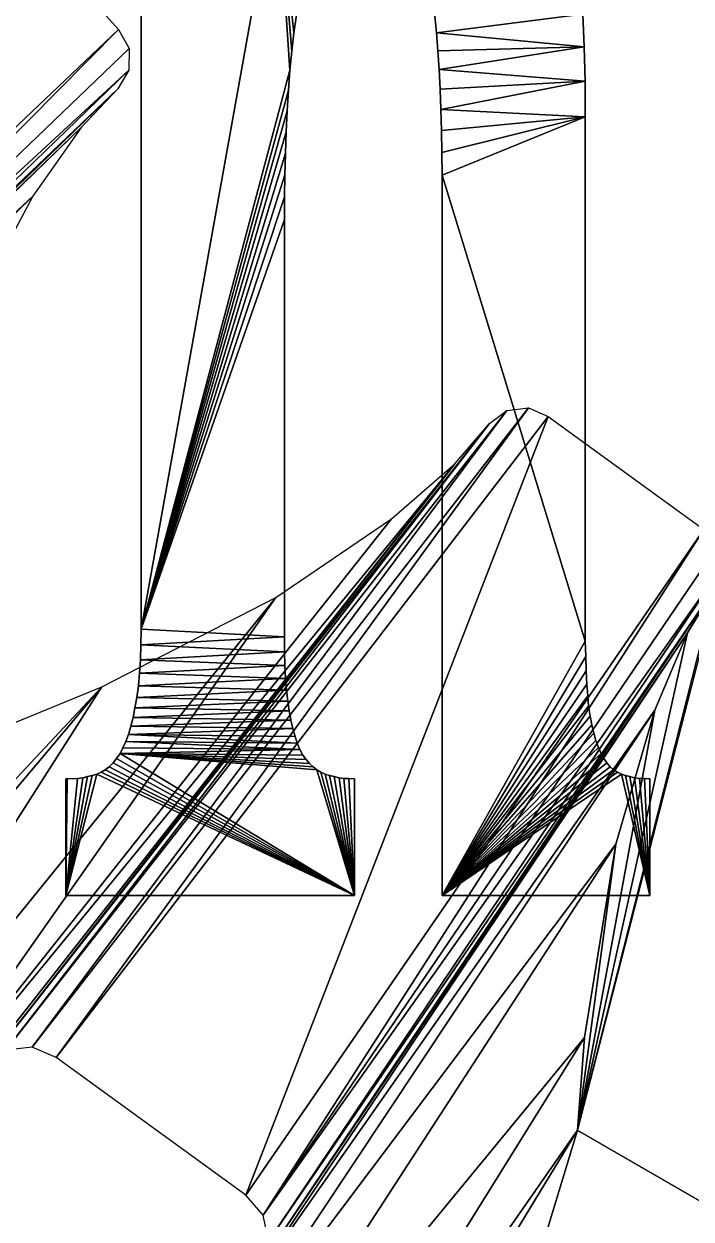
# Model space of a CAD drawing. Header units: inches. Extents: x 62 to 1153, y 3 to 780.
# Drawn here: x 83.19 to 86.21, y 12.08 to 17.49 of the extents above; entities that cross this region are included whole.
import ezdxf

# ---------------------------------------------------------------- set-up
doc = ezdxf.new("R2010")
doc.units = ezdxf.units.IN
doc.header["$MEASUREMENT"] = 0
doc.layers.add('Base', color=3, linetype='Continuous')
doc.layers.add('Main_Gear', color=4, linetype='Continuous')

msp = doc.modelspace()

# ---------------------------------------------------------------- linework, layer by layer
at = {"layer": 'Base'}
for points in [[(83.718, 14.7485, -43), (83.718, 19.9375, -43), (83.718, 17.9235, -44)], [(83.718, 14.7485, -43), (84.332, 18.1695, -43), (83.718, 19.9375, -43)], [(83.718, 14.7485, -43), (84.391, 17.2765, -43), (84.332, 18.1695, -43)], [(84.409, 17.4465, -43), (84.42, 17.5255, -43), (84.332, 18.1695, -43)], [(84.409, 17.4465, -43), (84.332, 18.1695, -43), (84.4, 17.3635, -43)], [(84.4, 17.3635, -43), (84.332, 18.1695, -43), (84.391, 17.2765, -43)], [(83.718, 17.9235, -44), (83.718, 14.7485, -44), (83.718, 14.7485, -43)], [(84.42, 17.5255, -44), (84.42, 17.5255, -43), (84.409, 17.4465, -43)], [(84.42, 17.5255, -44), (84.409, 17.4465, -43), (84.409, 17.4465, -44)], [(85.046, 17.5225, -43), (85.054, 17.4455, -43), (85.715, 17.5305, -43)], [(85.046, 17.5225, -44), (85.054, 17.4455, -44), (85.054, 17.4455, -43)], [(85.046, 17.5225, -44), (85.054, 17.4455, -43), (85.046, 17.5225, -43)], [(85.722, 17.3825, -43), (85.715, 17.5305, -43), (85.054, 17.4455, -43)], [(85.715, 17.5305, -44), (85.715, 17.5305, -43), (85.722, 17.3825, -43)], [(85.715, 17.5305, -44), (85.722, 17.3825, -43), (85.722, 17.3825, -44)], [(84.409, 17.4465, -44), (84.409, 17.4465, -43), (84.4, 17.3635, -43)], [(84.409, 17.4465, -44), (84.4, 17.3635, -43), (84.4, 17.3635, -44)], [(85.054, 17.4455, -43), (85.06, 17.3645, -43), (85.722, 17.3825, -43)], [(85.054, 17.4455, -44), (85.06, 17.3645, -44), (85.06, 17.3645, -43)], [(85.054, 17.4455, -44), (85.06, 17.3645, -43), (85.054, 17.4455, -43)], [(84.4, 17.3635, -44), (84.4, 17.3635, -43), (84.391, 17.2765, -43)], [(84.4, 17.3635, -44), (84.391, 17.2765, -43), (84.391, 17.2765, -44)], [(85.06, 17.3645, -43), (85.066, 17.2795, -43), (85.722, 17.3825, -43)], [(85.06, 17.3645, -44), (85.066, 17.2795, -44), (85.066, 17.2795, -43)], [(85.06, 17.3645, -44), (85.066, 17.2795, -43), (85.06, 17.3645, -43)], [(85.726, 17.2275, -43), (85.722, 17.3825, -43), (85.066, 17.2795, -43)], [(85.722, 17.3825, -44), (85.722, 17.3825, -43), (85.726, 17.2275, -43)], [(85.722, 17.3825, -44), (85.726, 17.2275, -43), (85.726, 17.2275, -44)], [(84.385, 17.1865, -43), (84.391, 17.2765, -43), (83.718, 14.7485, -43)], [(84.391, 17.2765, -44), (84.391, 17.2765, -43), (84.385, 17.1865, -43)], [(84.391, 17.2765, -44), (84.385, 17.1865, -43), (84.385, 17.1865, -44)], [(85.066, 17.2795, -43), (85.071, 17.1915, -43), (85.726, 17.2275, -43)], [(85.066, 17.2795, -44), (85.071, 17.1915, -44), (85.071, 17.1915, -43)], [(85.066, 17.2795, -44), (85.071, 17.1915, -43), (85.066, 17.2795, -43)], [(85.071, 17.1915, -43), (85.074, 17.0985, -43), (85.726, 17.2275, -43)], [(85.727, 17.0655, -43), (85.726, 17.2275, -43), (85.074, 17.0985, -43)], [(85.726, 17.2275, -44), (85.726, 17.2275, -43), (85.727, 17.0655, -43)], [(85.726, 17.2275, -44), (85.727, 17.0655, -43), (85.727, 17.0655, -44)], [(84.379, 17.0925, -43), (84.385, 17.1865, -43), (83.718, 14.7485, -43)], [(84.385, 17.1865, -44), (84.385, 17.1865, -43), (84.379, 17.0925, -43)], [(84.385, 17.1865, -44), (84.379, 17.0925, -43), (84.379, 17.0925, -44)], [(85.071, 17.1915, -44), (85.074, 17.0985, -44), (85.074, 17.0985, -43)], [(85.071, 17.1915, -44), (85.074, 17.0985, -43), (85.071, 17.1915, -43)], [(84.374, 16.9975, -43), (84.379, 17.0925, -43), (83.718, 14.7485, -43)], [(84.379, 17.0925, -44), (84.379, 17.0925, -43), (84.374, 16.9975, -43)], [(84.379, 17.0925, -44), (84.374, 16.9975, -43), (84.374, 16.9975, -44)], [(85.074, 17.0985, -43), (85.077, 17.0035, -43), (85.727, 17.0655, -43)], [(85.074, 17.0985, -44), (85.077, 17.0035, -44), (85.077, 17.0035, -43)], [(85.074, 17.0985, -44), (85.077, 17.0035, -43), (85.074, 17.0985, -43)], [(85.078, 16.9045, -43), (85.727, 17.0655, -43), (85.077, 17.0035, -43)], [(85.078, 16.9045, -43), (85.079, 16.8015, -43), (85.727, 17.0655, -43)], [(85.079, 16.8015, -43), (85.727, 14.6945, -43), (85.727, 17.0655, -43)], [(85.727, 14.6945, -44), (85.727, 17.0655, -44), (85.727, 14.6945, -43)], [(85.727, 17.0655, -43), (85.727, 14.6945, -43), (85.727, 17.0655, -44)], [(83.718, 14.7485, -43), (84.371, 16.9015, -43), (84.374, 16.9975, -43)], [(84.374, 16.9975, -44), (84.374, 16.9975, -43), (84.371, 16.9015, -43)], [(84.374, 16.9975, -44), (84.371, 16.9015, -43), (84.371, 16.9015, -44)], [(85.077, 17.0035, -44), (85.078, 16.9045, -44), (85.078, 16.9045, -43)], [(85.077, 17.0035, -44), (85.078, 16.9045, -43), (85.077, 17.0035, -43)], [(84.371, 16.9015, -43), (83.718, 14.7485, -43), (84.368, 16.8035, -43)], [(84.371, 16.9015, -43), (84.368, 16.8035, -43), (84.371, 16.8995, -44)], [(84.368, 16.8035, -44), (84.371, 16.8995, -44), (84.368, 16.8035, -43)], [(84.371, 16.9015, -44), (84.371, 16.9015, -43), (84.371, 16.8995, -44)], [(85.078, 16.9045, -44), (85.0781, 16.8995, -44), (85.078, 16.9045, -43)], [(85.0781, 16.8995, -44), (85.079, 16.8015, -43), (85.078, 16.9045, -43)], [(85.0781, 16.8995, -44), (85.079, 16.8015, -44), (85.079, 16.8015, -43)], [(84.367, 16.7035, -43), (84.368, 16.8035, -43), (83.718, 14.7485, -43)], [(84.368, 16.8035, -44), (84.368, 16.8035, -43), (84.367, 16.7035, -43)], [(84.368, 16.8035, -44), (84.367, 16.7035, -43), (84.367, 16.7035, -44)], [(85.079, 16.8015, -43), (85.079, 13.5445, -43), (85.727, 14.6945, -43)], [(85.079, 16.8015, -44), (85.079, 13.5445, -43), (85.079, 16.8015, -43)], [(85.079, 16.8015, -44), (85.079, 13.5445, -44), (85.079, 13.5445, -43)], [(84.367, 16.7035, -43), (83.718, 14.7485, -43), (84.366, 16.6015, -43)], [(84.367, 16.7035, -44), (84.367, 16.7035, -43), (84.366, 16.6015, -43)], [(84.367, 16.7035, -44), (84.366, 16.6015, -43), (84.366, 16.6015, -44)], [(84.366, 16.6015, -43), (83.718, 14.7485, -43), (84.366, 14.7135, -43)], [(84.366, 14.7135, -44), (84.366, 16.6015, -44), (84.366, 14.7135, -43)], [(84.366, 16.6015, -43), (84.366, 14.7135, -43), (84.366, 16.6015, -44)], [(83.718, 14.7485, -43), (83.717, 14.6775, -43), (84.366, 14.7135, -43)], [(83.718, 14.7485, -44), (83.717, 14.6775, -44), (83.717, 14.6775, -43)], [(83.718, 14.7485, -44), (83.717, 14.6775, -43), (83.718, 14.7485, -43)], [(84.367, 14.6465, -43), (84.366, 14.7135, -43), (83.717, 14.6775, -43)], [(84.366, 14.7135, -44), (84.366, 14.7135, -43), (84.367, 14.6465, -43)], [(84.366, 14.7135, -44), (84.367, 14.6465, -43), (84.367, 14.6465, -44)], [(83.717, 14.6775, -43), (83.715, 14.6105, -43), (84.367, 14.6465, -43)], [(83.717, 14.6775, -44), (83.715, 14.6105, -44), (83.715, 14.6105, -43)], [(83.717, 14.6775, -44), (83.715, 14.6105, -43), (83.717, 14.6775, -43)], [(85.729, 14.6245, -43), (85.727, 14.6945, -43), (85.079, 13.5445, -43)], [(85.727, 14.6945, -44), (85.727, 14.6945, -43), (85.729, 14.6245, -43)], [(85.727, 14.6945, -44), (85.729, 14.6245, -43), (85.729, 14.6245, -44)], [(83.715, 14.6105, -43), (83.711, 14.5495, -43), (84.368, 14.5835, -43)], [(83.715, 14.6105, -44), (83.711, 14.5495, -44), (83.711, 14.5495, -43)], [(83.715, 14.6105, -44), (83.711, 14.5495, -43), (83.715, 14.6105, -43)], [(84.368, 14.5835, -43), (84.367, 14.6465, -43), (83.715, 14.6105, -43)], [(84.367, 14.6465, -44), (84.367, 14.6465, -43), (84.368, 14.5835, -43)], [(84.367, 14.6465, -44), (84.368, 14.5835, -43), (84.368, 14.5835, -44)], [(85.731, 14.5595, -43), (85.729, 14.6245, -43), (85.079, 13.5445, -43)], [(85.729, 14.6245, -44), (85.729, 14.6245, -43), (85.731, 14.5595, -43)], [(85.729, 14.6245, -44), (85.731, 14.5595, -43), (85.731, 14.5595, -44)], [(83.711, 14.5495, -43), (83.706, 14.4925, -43), (84.371, 14.5255, -43)], [(83.711, 14.5495, -44), (83.706, 14.4925, -44), (83.706, 14.4925, -43)], [(83.711, 14.5495, -44), (83.706, 14.4925, -43), (83.711, 14.5495, -43)], [(84.371, 14.5255, -43), (84.368, 14.5835, -43), (83.711, 14.5495, -43)], [(84.368, 14.5835, -44), (84.368, 14.5835, -43), (84.371, 14.5255, -43)], [(84.368, 14.5835, -44), (84.371, 14.5255, -43), (84.371, 14.5255, -44)], [(85.734, 14.5005, -43), (85.731, 14.5595, -43), (85.079, 13.5445, -43)], [(85.731, 14.5595, -44), (85.731, 14.5595, -43), (85.734, 14.5005, -43)], [(85.731, 14.5595, -44), (85.734, 14.5005, -43), (85.734, 14.5005, -44)], [(83.706, 14.4925, -43), (83.699, 14.4395, -43), (84.376, 14.4725, -43)], [(83.706, 14.4925, -44), (83.699, 14.4395, -44), (83.699, 14.4395, -43)], [(83.706, 14.4925, -44), (83.699, 14.4395, -43), (83.706, 14.4925, -43)], [(84.376, 14.4725, -43), (84.371, 14.5255, -43), (83.706, 14.4925, -43)], [(84.371, 14.5255, -44), (84.371, 14.5255, -43), (84.376, 14.4725, -43)], [(84.371, 14.5255, -44), (84.376, 14.4725, -43), (84.376, 14.4725, -44)], [(85.738, 14.4475, -43), (85.734, 14.5005, -43), (85.079, 13.5445, -43)], [(85.734, 14.5005, -44), (85.734, 14.5005, -43), (85.738, 14.4475, -43)], [(85.734, 14.5005, -44), (85.738, 14.4475, -43), (85.738, 14.4475, -44)], [(83.699, 14.4395, -43), (83.69, 14.3925, -43), (84.381, 14.4225, -43)], [(83.699, 14.4395, -44), (83.69, 14.3925, -44), (83.69, 14.3925, -43)], [(83.699, 14.4395, -44), (83.69, 14.3925, -43), (83.699, 14.4395, -43)], [(84.381, 14.4225, -43), (84.376, 14.4725, -43), (83.699, 14.4395, -43)], [(84.381, 14.4225, -44), (84.388, 14.3785, -44), (84.376, 14.4725, -44)], [(84.376, 14.4725, -44), (84.376, 14.4725, -43), (84.381, 14.4225, -43)], [(84.376, 14.4725, -44), (84.381, 14.4225, -43), (84.381, 14.4225, -44)], [(85.742, 14.3995, -43), (85.738, 14.4475, -43), (85.079, 13.5445, -43)], [(85.738, 14.4475, -44), (85.738, 14.4475, -43), (85.742, 14.3995, -43)], [(85.738, 14.4475, -44), (85.742, 14.3995, -43), (85.742, 14.3995, -44)], [(83.69, 14.3925, -43), (83.682, 14.3485, -43), (84.388, 14.3785, -43)], [(83.69, 14.3925, -44), (83.682, 14.3485, -44), (83.682, 14.3485, -43)], [(83.69, 14.3925, -44), (83.682, 14.3485, -43), (83.69, 14.3925, -43)], [(84.388, 14.3785, -43), (84.381, 14.4225, -43), (83.69, 14.3925, -43)], [(84.381, 14.4225, -44), (84.381, 14.4225, -43), (84.388, 14.3785, -43)], [(84.381, 14.4225, -44), (84.388, 14.3785, -43), (84.388, 14.3785, -44)], [(85.749, 14.3555, -43), (85.742, 14.3995, -43), (85.079, 13.5445, -43)], [(85.742, 14.3995, -44), (85.742, 14.3995, -43), (85.749, 14.3555, -43)], [(85.742, 14.3995, -44), (85.749, 14.3555, -43), (85.749, 14.3555, -44)], [(83.682, 14.3485, -43), (83.672, 14.3095, -43), (84.395, 14.3365, -43)], [(83.6797, 14.3395, -44), (83.672, 14.3095, -43), (83.682, 14.3485, -43)], [(83.6797, 14.3395, -44), (83.672, 14.3095, -44), (83.672, 14.3095, -43)], [(84.404, 14.2985, -43), (84.395, 14.3365, -43), (83.672, 14.3095, -43)], [(83.6803, 14.3419, -44), (83.6797, 14.3395, -44), (83.682, 14.3485, -43)], [(83.682, 14.3485, -44), (83.6803, 14.3419, -44), (83.682, 14.3485, -43)], [(84.395, 14.3365, -43), (84.388, 14.3785, -43), (83.682, 14.3485, -43)], [(84.388, 14.3785, -44), (84.388, 14.3785, -43), (84.3945, 14.3395, -44)], [(84.388, 14.3785, -43), (84.395, 14.3365, -43), (84.3945, 14.3395, -44)], [(84.395, 14.3365, -44), (84.3945, 14.3395, -44), (84.395, 14.3365, -43)], [(84.395, 14.3365, -44), (84.395, 14.3365, -43), (84.404, 14.2985, -43)], [(84.395, 14.3365, -44), (84.404, 14.2985, -43), (84.404, 14.2985, -44)], [(85.749, 14.3555, -43), (85.079, 13.5445, -43), (85.757, 14.3155, -43)], [(85.757, 14.3155, -43), (85.7522, 14.3395, -44), (85.749, 14.3555, -43)], [(85.749, 14.3555, -44), (85.749, 14.3555, -43), (85.7522, 14.3395, -44)], [(85.757, 14.3155, -44), (85.7522, 14.3395, -44), (85.757, 14.3155, -43)], [(83.672, 14.3095, -43), (83.661, 14.2725, -43), (84.404, 14.2985, -43)], [(83.672, 14.3095, -44), (83.661, 14.2725, -44), (83.661, 14.2725, -43)], [(83.672, 14.3095, -44), (83.661, 14.2725, -43), (83.672, 14.3095, -43)], [(84.414, 14.2635, -43), (84.404, 14.2985, -43), (83.661, 14.2725, -43)], [(84.404, 14.2985, -44), (84.404, 14.2985, -43), (84.414, 14.2635, -43)], [(84.404, 14.2985, -44), (84.414, 14.2635, -43), (84.414, 14.2635, -44)], [(85.765, 14.2785, -43), (85.757, 14.3155, -43), (85.079, 13.5445, -43)], [(85.765, 14.2785, -43), (85.079, 13.5445, -43), (85.775, 14.2445, -43)], [(85.765, 14.2785, -43), (85.765, 14.2785, -44), (85.757, 14.3155, -43)], [(85.757, 14.3155, -43), (85.765, 14.2785, -44), (85.757, 14.3155, -44)], [(85.775, 14.2445, -43), (85.775, 14.2445, -44), (85.765, 14.2785, -43)], [(85.765, 14.2785, -44), (85.765, 14.2785, -43), (85.775, 14.2445, -44)], [(83.649, 14.2405, -43), (83.636, 14.2115, -43), (84.436, 14.2035, -43)], [(83.649, 14.2405, -44), (83.636, 14.2115, -44), (83.636, 14.2115, -43)], [(83.649, 14.2405, -44), (83.636, 14.2115, -43), (83.649, 14.2405, -43)], [(83.661, 14.2725, -43), (83.649, 14.2405, -43), (84.424, 14.2325, -43)], [(83.661, 14.2725, -44), (83.649, 14.2405, -44), (83.649, 14.2405, -43)], [(83.661, 14.2725, -44), (83.649, 14.2405, -43), (83.661, 14.2725, -43)], [(84.436, 14.2035, -43), (84.424, 14.2325, -43), (83.649, 14.2405, -43)], [(84.424, 14.2325, -43), (84.414, 14.2635, -43), (83.661, 14.2725, -43)], [(84.414, 14.2635, -44), (84.414, 14.2635, -43), (84.424, 14.2325, -43)], [(84.414, 14.2635, -44), (84.424, 14.2325, -43), (84.424, 14.2325, -44)], [(84.424, 14.2325, -44), (84.424, 14.2325, -43), (84.436, 14.2035, -43)], [(84.424, 14.2325, -44), (84.436, 14.2035, -43), (84.436, 14.2035, -44)], [(85.775, 14.2445, -43), (85.079, 13.5445, -43), (85.786, 14.2135, -43)], [(85.786, 14.2135, -43), (85.779, 14.2332, -44), (85.775, 14.2445, -43)], [(85.775, 14.2445, -44), (85.775, 14.2445, -43), (85.779, 14.2332, -44)], [(85.786, 14.2135, -44), (85.779, 14.2332, -44), (85.786, 14.2135, -43)], [(83.623, 14.1855, -43), (83.607, 14.1635, -43), (84.683, 13.5445, -43)], [(83.623, 14.1855, -44), (83.607, 14.1635, -44), (83.607, 14.1635, -43)], [(83.623, 14.1855, -44), (83.607, 14.1635, -43), (83.623, 14.1855, -43)], [(83.636, 14.2115, -43), (83.623, 14.1855, -43), (84.436, 14.2035, -43)], [(83.636, 14.2115, -44), (83.623, 14.1855, -44), (83.623, 14.1855, -43)], [(83.636, 14.2115, -44), (83.623, 14.1855, -43), (83.636, 14.2115, -43)], [(84.449, 14.1785, -43), (84.436, 14.2035, -43), (83.623, 14.1855, -43)], [(84.683, 13.5445, -43), (84.513, 14.1115, -43), (83.623, 14.1855, -43)], [(84.479, 14.1405, -43), (84.464, 14.1585, -43), (83.623, 14.1855, -43)], [(84.496, 14.1255, -43), (84.479, 14.1405, -43), (83.623, 14.1855, -43)], [(84.464, 14.1585, -43), (84.449, 14.1785, -43), (83.623, 14.1855, -43)], [(84.496, 14.1255, -43), (83.623, 14.1855, -43), (84.513, 14.1115, -43)], [(84.436, 14.2035, -44), (84.436, 14.2035, -43), (84.449, 14.1785, -43)], [(84.436, 14.2035, -44), (84.449, 14.1785, -43), (84.449, 14.1785, -44)], [(84.449, 14.1785, -44), (84.449, 14.1785, -43), (84.464, 14.1585, -43)], [(84.449, 14.1785, -44), (84.464, 14.1585, -43), (84.464, 14.1585, -44)], [(85.798, 14.1855, -43), (85.786, 14.2135, -43), (85.079, 13.5445, -43)], [(85.81, 14.1635, -43), (85.798, 14.1855, -43), (85.079, 13.5445, -43)], [(85.786, 14.2135, -44), (85.786, 14.2135, -43), (85.798, 14.1855, -43)], [(85.798, 14.1855, -43), (85.798, 14.1855, -44), (85.786, 14.2135, -44)], [(85.81, 14.1635, -43), (85.81, 14.1635, -44), (85.798, 14.1855, -43)], [(85.798, 14.1855, -44), (85.798, 14.1855, -43), (85.81, 14.1635, -44)], [(83.556, 14.1125, -43), (83.537, 14.1015, -43), (84.683, 13.5445, -43)], [(83.537, 14.1015, -44), (83.537, 14.1015, -43), (83.556, 14.1125, -43)], [(83.537, 14.1015, -44), (83.556, 14.1125, -43), (83.556, 14.1125, -44)], [(83.574, 14.1265, -43), (83.556, 14.1125, -43), (84.683, 13.5445, -43)], [(83.556, 14.1125, -44), (83.556, 14.1125, -43), (83.574, 14.1265, -43)], [(83.556, 14.1125, -44), (83.574, 14.1265, -43), (83.574, 14.1265, -44)], [(83.591, 14.1435, -43), (83.574, 14.1265, -43), (84.683, 13.5445, -43)], [(83.574, 14.1265, -44), (83.574, 14.1265, -43), (83.591, 14.1435, -43)], [(83.574, 14.1265, -44), (83.591, 14.1435, -43), (83.591, 14.1435, -44)], [(83.591, 14.1435, -43), (84.683, 13.5445, -43), (83.607, 14.1635, -43)], [(83.607, 14.1635, -44), (83.591, 14.1435, -44), (83.591, 14.1435, -43)], [(83.607, 14.1635, -44), (83.591, 14.1435, -43), (83.607, 14.1635, -43)], [(84.464, 14.1585, -44), (84.464, 14.1585, -43), (84.479, 14.1405, -43)], [(84.464, 14.1585, -44), (84.479, 14.1405, -43), (84.479, 14.1405, -44)], [(84.479, 14.1405, -44), (84.479, 14.1405, -43), (84.496, 14.1255, -43)], [(84.479, 14.1405, -44), (84.496, 14.1255, -43), (84.496, 14.1255, -44)], [(84.496, 14.1255, -44), (84.496, 14.1255, -43), (84.499, 14.123, -44)], [(84.496, 14.1255, -43), (84.513, 14.1115, -43), (84.499, 14.123, -44)], [(84.513, 14.1115, -44), (84.499, 14.123, -44), (84.513, 14.1115, -43)], [(84.513, 14.1115, -43), (84.683, 13.5445, -43), (84.531, 14.1015, -43)], [(84.513, 14.1115, -44), (84.513, 14.1115, -43), (84.531, 14.1015, -43)], [(84.513, 14.1115, -44), (84.531, 14.1015, -43), (84.531, 14.1015, -44)], [(85.824, 14.1435, -43), (85.81, 14.1635, -43), (85.079, 13.5445, -43)], [(85.839, 14.1265, -43), (85.824, 14.1435, -43), (85.079, 13.5445, -43)], [(85.855, 14.1125, -43), (85.839, 14.1265, -43), (85.079, 13.5445, -43)], [(85.855, 14.1125, -43), (85.079, 13.5445, -43), (85.872, 14.1015, -43)], [(85.81, 14.1635, -43), (85.824, 14.1435, -43), (85.81, 14.1635, -44)], [(85.824, 14.1435, -43), (85.824, 14.1435, -44), (85.81, 14.1635, -44)], [(85.824, 14.1435, -43), (85.839, 14.1265, -43), (85.839, 14.1265, -44)], [(85.824, 14.1435, -44), (85.824, 14.1435, -43), (85.839, 14.1265, -44)], [(85.855, 14.1125, -43), (85.855, 14.1125, -44), (85.839, 14.1265, -43)], [(85.839, 14.1265, -44), (85.839, 14.1265, -43), (85.855, 14.1125, -44)], [(85.872, 14.1015, -44), (85.855, 14.1125, -44), (85.872, 14.1015, -43)], [(85.855, 14.1125, -43), (85.872, 14.1015, -43), (85.855, 14.1125, -44)], [(83.497, 14.0865, -43), (83.377, 13.5445, -43), (83.518, 14.0925, -43)], [(83.377, 13.5445, -43), (84.683, 13.5445, -43), (83.518, 14.0925, -43)], [(83.377, 13.5445, -43), (83.497, 14.0865, -43), (83.476, 14.0815, -43)], [(83.377, 13.5445, -43), (83.476, 14.0815, -43), (83.454, 14.0765, -43)], [(83.431, 14.0735, -43), (83.377, 13.5445, -43), (83.454, 14.0765, -43)], [(83.431, 14.0735, -43), (83.383, 14.0715, -43), (83.377, 13.5445, -43)], [(83.377, 14.0715, -43), (83.377, 13.5445, -43), (83.383, 14.0715, -43)], [(83.377, 14.0715, -44), (83.377, 14.0715, -43), (83.383, 14.0715, -43)], [(83.377, 14.0715, -44), (83.383, 14.0715, -43), (83.383, 14.0715, -44)], [(83.377, 13.5445, -43), (83.377, 14.0715, -43), (83.377, 14.0715, -44)], [(83.377, 14.0715, -44), (83.377, 13.5445, -44), (83.377, 13.5445, -43)], [(83.383, 14.0715, -44), (83.383, 14.0715, -43), (83.431, 14.0735, -43)], [(83.383, 14.0715, -44), (83.431, 14.0735, -43), (83.431, 14.0735, -44)], [(83.431, 14.0735, -44), (83.431, 14.0735, -43), (83.454, 14.0765, -43)], [(83.431, 14.0735, -44), (83.454, 14.0765, -43), (83.454, 14.0765, -44)], [(83.454, 14.0765, -43), (83.476, 14.0815, -43), (83.475, 14.0812, -44)], [(83.454, 14.0765, -44), (83.454, 14.0765, -43), (83.475, 14.0812, -44)], [(83.476, 14.0815, -44), (83.475, 14.0812, -44), (83.476, 14.0815, -43)], [(83.476, 14.0815, -44), (83.476, 14.0815, -43), (83.497, 14.0865, -43)], [(83.476, 14.0815, -44), (83.497, 14.0865, -43), (83.497, 14.0865, -44)], [(83.497, 14.0865, -44), (83.497, 14.0865, -43), (83.518, 14.0925, -43)], [(83.497, 14.0865, -44), (83.518, 14.0925, -43), (83.518, 14.0925, -44)], [(83.537, 14.1015, -43), (83.518, 14.0925, -43), (84.683, 13.5445, -43)], [(83.518, 14.0925, -44), (83.518, 14.0925, -43), (83.537, 14.1015, -43)], [(83.518, 14.0925, -44), (83.537, 14.1015, -43), (83.537, 14.1015, -44)], [(84.55, 14.0925, -43), (84.531, 14.1015, -43), (84.683, 13.5445, -43)], [(84.531, 14.1015, -44), (84.531, 14.1015, -43), (84.55, 14.0925, -43)], [(84.531, 14.1015, -44), (84.55, 14.0925, -43), (84.55, 14.0925, -44)], [(84.57, 14.0865, -43), (84.55, 14.0925, -43), (84.683, 13.5445, -43)], [(84.55, 14.0925, -44), (84.55, 14.0925, -43), (84.57, 14.0865, -43)], [(84.55, 14.0925, -44), (84.57, 14.0865, -43), (84.57, 14.0865, -44)], [(84.591, 14.0815, -43), (84.57, 14.0865, -43), (84.683, 13.5445, -43)], [(84.57, 14.0865, -44), (84.57, 14.0865, -43), (84.591, 14.0815, -43)], [(84.57, 14.0865, -44), (84.591, 14.0815, -43), (84.591, 14.0815, -44)], [(84.613, 14.0765, -43), (84.591, 14.0815, -43), (84.683, 13.5445, -43)], [(84.591, 14.0815, -44), (84.591, 14.0815, -43), (84.613, 14.0765, -43)], [(84.591, 14.0815, -44), (84.613, 14.0765, -43), (84.613, 14.0765, -44)], [(84.635, 14.0735, -43), (84.613, 14.0765, -43), (84.683, 13.5445, -43)], [(84.613, 14.0765, -44), (84.613, 14.0765, -43), (84.635, 14.0735, -43)], [(84.613, 14.0765, -44), (84.635, 14.0735, -43), (84.635, 14.0735, -44)], [(84.658, 14.0725, -43), (84.635, 14.0735, -43), (84.683, 13.5445, -43)], [(84.635, 14.0735, -44), (84.635, 14.0735, -43), (84.658, 14.0725, -43)], [(84.635, 14.0735, -44), (84.658, 14.0725, -43), (84.658, 14.0725, -44)], [(84.683, 14.0715, -43), (84.658, 14.0725, -43), (84.683, 13.5445, -43)], [(84.658, 14.0725, -44), (84.658, 14.0725, -43), (84.683, 14.0715, -43)], [(84.658, 14.0725, -44), (84.683, 14.0715, -43), (84.683, 14.0715, -44)], [(84.683, 14.0715, -43), (84.683, 13.5445, -43), (84.683, 13.5445, -44)], [(84.683, 14.0715, -43), (84.683, 13.5445, -44), (84.683, 14.0715, -44)], [(85.872, 14.1015, -43), (85.079, 13.5445, -43), (85.89, 14.0925, -43)], [(86.019, 13.5445, -43), (85.89, 14.0925, -43), (85.079, 13.5445, -43)], [(85.872, 14.1015, -44), (85.872, 14.1015, -43), (85.89, 14.0925, -43)], [(85.872, 14.1015, -44), (85.89, 14.0925, -43), (85.89, 14.0925, -44)], [(85.909, 14.0865, -43), (85.89, 14.0925, -43), (86.019, 13.5445, -43)], [(85.89, 14.0925, -43), (85.909, 14.0865, -43), (85.909, 14.0865, -44)], [(85.89, 14.0925, -44), (85.89, 14.0925, -43), (85.909, 14.0865, -44)], [(85.929, 14.0815, -43), (85.909, 14.0865, -43), (86.019, 13.5445, -43)], [(85.909, 14.0865, -44), (85.909, 14.0865, -43), (85.929, 14.0815, -43)], [(85.909, 14.0865, -44), (85.929, 14.0815, -43), (85.929, 14.0815, -44)], [(85.95, 14.0765, -43), (85.929, 14.0815, -43), (86.019, 13.5445, -43)], [(85.95, 14.0765, -43), (85.95, 14.0765, -44), (85.929, 14.0815, -43)], [(85.929, 14.0815, -44), (85.929, 14.0815, -43), (85.95, 14.0765, -44)], [(85.972, 14.0735, -43), (85.95, 14.0765, -43), (86.019, 13.5445, -43)], [(85.972, 14.0735, -43), (85.972, 14.0735, -44), (85.95, 14.0765, -43)], [(85.95, 14.0765, -44), (85.95, 14.0765, -43), (85.972, 14.0735, -44)], [(85.995, 14.0725, -43), (85.972, 14.0735, -43), (86.019, 13.5445, -43)], [(85.995, 14.0725, -44), (85.972, 14.0735, -44), (85.995, 14.0725, -43)], [(85.972, 14.0735, -43), (85.995, 14.0725, -43), (85.972, 14.0735, -44)], [(86.019, 13.5445, -43), (86.019, 14.0715, -43), (85.995, 14.0725, -43)], [(86.019, 14.0715, -44), (85.995, 14.0725, -44), (86.019, 14.0715, -43)], [(85.995, 14.0725, -43), (86.019, 14.0715, -43), (85.995, 14.0725, -44)], [(86.019, 14.0715, -44), (86.019, 14.0715, -43), (86.019, 13.5445, -44)], [(86.019, 13.5445, -43), (86.019, 13.5445, -44), (86.019, 14.0715, -43)], [(83.377, 13.5445, -44), (84.683, 13.5445, -44), (83.377, 13.5445, -43)], [(84.683, 13.5445, -44), (84.683, 13.5445, -43), (83.377, 13.5445, -43)], [(86.019, 13.5445, -43), (85.079, 13.5445, -43), (86.019, 13.5445, -44)], [(85.079, 13.5445, -44), (86.019, 13.5445, -44), (85.079, 13.5445, -43)]]:
    msp.add_3dface(points, dxfattribs=at)
at = {"layer": 'Main_Gear'}
for points in [[(80.9647, 14.9447, -7.4682), (83.0342, 18.1064, -11.4682), (83.616, 17.4603, -11.4682)], [(83.616, 17.4603, -11.4682), (81.0228, 14.8406, -7.4682), (80.9647, 14.9447, -7.4682)], [(81.0228, 14.8406, -7.4682), (83.616, 17.4603, -11.4682), (83.6636, 17.3749, -11.4682)], [(83.6621, 17.2772, -11.4682), (81.0228, 14.8406, -7.4682), (83.6636, 17.3749, -11.4682)], [(83.612, 17.1933, -11.4682), (81.021, 14.7214, -7.4682), (83.6621, 17.2772, -11.4682)], [(81.0228, 14.8406, -7.4682), (83.6621, 17.2772, -11.4682), (81.021, 14.7214, -7.4682)], [(83.4464, 17.0182, -11.4682), (80.9599, 14.6191, -7.4682), (83.612, 17.1933, -11.4682)], [(81.021, 14.7214, -7.4682), (83.612, 17.1933, -11.4682), (80.9599, 14.6191, -7.4682)], [(80.9599, 14.6191, -7.4682), (83.4464, 17.0182, -11.4682), (80.7579, 14.4056, -7.4682)], [(83.229, 16.7074, -11.4682), (80.7579, 14.4056, -7.4682), (83.4464, 17.0182, -11.4682)], [(82.931, 16.1498, -11.4682), (80.4928, 14.0265, -7.4682), (83.229, 16.7074, -11.4682)], [(80.7579, 14.4056, -7.4682), (83.229, 16.7074, -11.4682), (80.4928, 14.0265, -7.4682)], [(83.1065, 12.8436, -7.4682), (85.294, 15.6788, -11.4682), (85.3722, 15.7374, -11.4682)], [(85.3722, 15.7374, -11.4682), (83.2248, 12.8578, -7.4682), (83.1065, 12.8436, -7.4682)], [(83.2248, 12.8578, -7.4682), (85.3722, 15.7374, -11.4682), (85.4693, 15.7491, -11.4682)], [(85.4693, 15.7491, -11.4682), (83.3344, 12.811, -7.4682), (83.2248, 12.8578, -7.4682)], [(83.3344, 12.811, -7.4682), (85.4693, 15.7491, -11.4682), (85.5591, 15.7106, -11.4682)], [(85.294, 15.6788, -11.4682), (83.1065, 12.8436, -7.4682), (83.0111, 12.7721, -7.4682)], [(83.0111, 12.7721, -7.4682), (85.1372, 15.4958, -11.4682), (85.294, 15.6788, -11.4682)], [(85.5591, 15.7106, -11.4682), (84.1923, 12.1877, -7.4682), (83.3344, 12.811, -7.4682)], [(84.1923, 12.1877, -7.4682), (85.5591, 15.7106, -11.4682), (86.2626, 15.1996, -11.4682)], [(85.1372, 15.4958, -11.4682), (82.4706, 12.2457, -7.4682), (84.8508, 15.2471, -11.4682)], [(82.4706, 12.2457, -7.4682), (85.1372, 15.4958, -11.4682), (82.8199, 12.5489, -7.4682)], [(85.1372, 15.4958, -11.4682), (83.0111, 12.7721, -7.4682), (82.8199, 12.5489, -7.4682)], [(82.4706, 12.2457, -7.4682), (84.3274, 14.8925, -11.4682), (84.8508, 15.2471, -11.4682)], [(86.2626, 15.1996, -11.4682), (84.2707, 12.0979, -7.4682), (84.1923, 12.1877, -7.4682)], [(84.2707, 12.0979, -7.4682), (86.2626, 15.1996, -11.4682), (86.3269, 15.126, -11.4682)], [(86.3458, 15.0301, -11.4682), (84.2707, 12.0979, -7.4682), (86.3269, 15.126, -11.4682)], [(84.2707, 12.0979, -7.4682), (86.3458, 15.0301, -11.4682), (84.2938, 11.981, -7.4682)], [(86.3142, 14.9376, -11.4682), (84.2938, 11.981, -7.4682), (86.3458, 15.0301, -11.4682)], [(86.3458, 15.0301, -11.4682), (85.6911, 12.4818, -11.4682), (86.3142, 14.9376, -11.4682)], [(86.1886, 14.7319, -11.4682), (84.2552, 11.8682, -7.4682), (86.3142, 14.9376, -11.4682)], [(84.2938, 11.981, -7.4682), (86.3142, 14.9376, -11.4682), (84.2552, 11.8682, -7.4682)], [(86.3142, 14.9376, -11.4682), (85.6911, 12.4818, -11.4682), (86.1886, 14.7319, -11.4682)], [(84.3274, 14.8925, -11.4682), (82.4706, 12.2457, -7.4682), (81.8323, 11.8132, -7.4682)], [(81.8323, 11.8132, -7.4682), (83.5401, 14.4881, -11.4682), (84.3274, 14.8925, -11.4682)], [(84.2552, 11.8682, -7.4682), (86.1886, 14.7319, -11.4682), (84.1021, 11.6174, -7.4682)], [(86.0406, 14.3826, -11.4682), (84.1021, 11.6174, -7.4682), (86.1886, 14.7319, -11.4682)], [(86.1886, 14.7319, -11.4682), (85.6911, 12.4818, -11.4682), (86.0406, 14.3826, -11.4682)], [(83.5401, 14.4881, -11.4682), (80.3976, 11.124, -7.4682), (83.151, 14.3273, -11.4682)], [(80.3976, 11.124, -7.4682), (83.5401, 14.4881, -11.4682), (80.8723, 11.3201, -7.4682)], [(83.5401, 14.4881, -11.4682), (81.8323, 11.8132, -7.4682), (80.8723, 11.3201, -7.4682)], [(84.1021, 11.6174, -7.4682), (86.0406, 14.3826, -11.4682), (83.9216, 11.1914, -7.4682)], [(85.8651, 13.7753, -11.4682), (83.9216, 11.1914, -7.4682), (86.0406, 14.3826, -11.4682)], [(86.0406, 14.3826, -11.4682), (85.6911, 12.4818, -11.4682), (85.8651, 13.7753, -11.4682)], [(85.7238, 12.9016, -11.4682), (83.7075, 10.4508, -7.4682), (85.8651, 13.7753, -11.4682)], [(83.9216, 11.1914, -7.4682), (85.8651, 13.7753, -11.4682), (83.7075, 10.4508, -7.4682)], [(85.8651, 13.7753, -11.4682), (85.6911, 12.4818, -11.4682), (85.7238, 12.9016, -11.4682)], [(85.6911, 12.4818, -11.4682), (83.5352, 9.3853, -7.4682), (85.7238, 12.9016, -11.4682)], [(83.7075, 10.4508, -7.4682), (85.7238, 12.9016, -11.4682), (83.5352, 9.3853, -7.4682)], [(87.4924, 12.8358, -11.4682), (86.2264, 9.8608, -7.4682), (85.692, 9.3051, -7.4682)], [(85.692, 9.3051, -7.4682), (86.8064, 12.2766, -11.4682), (87.4924, 12.8358, -11.4682)], [(83.5352, 9.3853, -7.4682), (85.6911, 12.4818, -11.4682), (83.4954, 8.8733, -7.4682)], [(85.6911, 12.4818, -11.4682), (84.432, 8.3326, -7.4682), (83.4954, 8.8733, -7.4682)], [(84.432, 8.3326, -7.4682), (85.6911, 12.4818, -11.4682), (86.4591, 12.0384, -11.4682)], [(84.8554, 8.6231, -7.4682), (86.4591, 12.0384, -11.4682), (86.8064, 12.2766, -11.4682)], [(86.8064, 12.2766, -11.4682), (85.692, 9.3051, -7.4682), (84.8554, 8.6231, -7.4682)]]:
    msp.add_3dface(points, dxfattribs=at)

doc.saveas('drawing.dxf')
